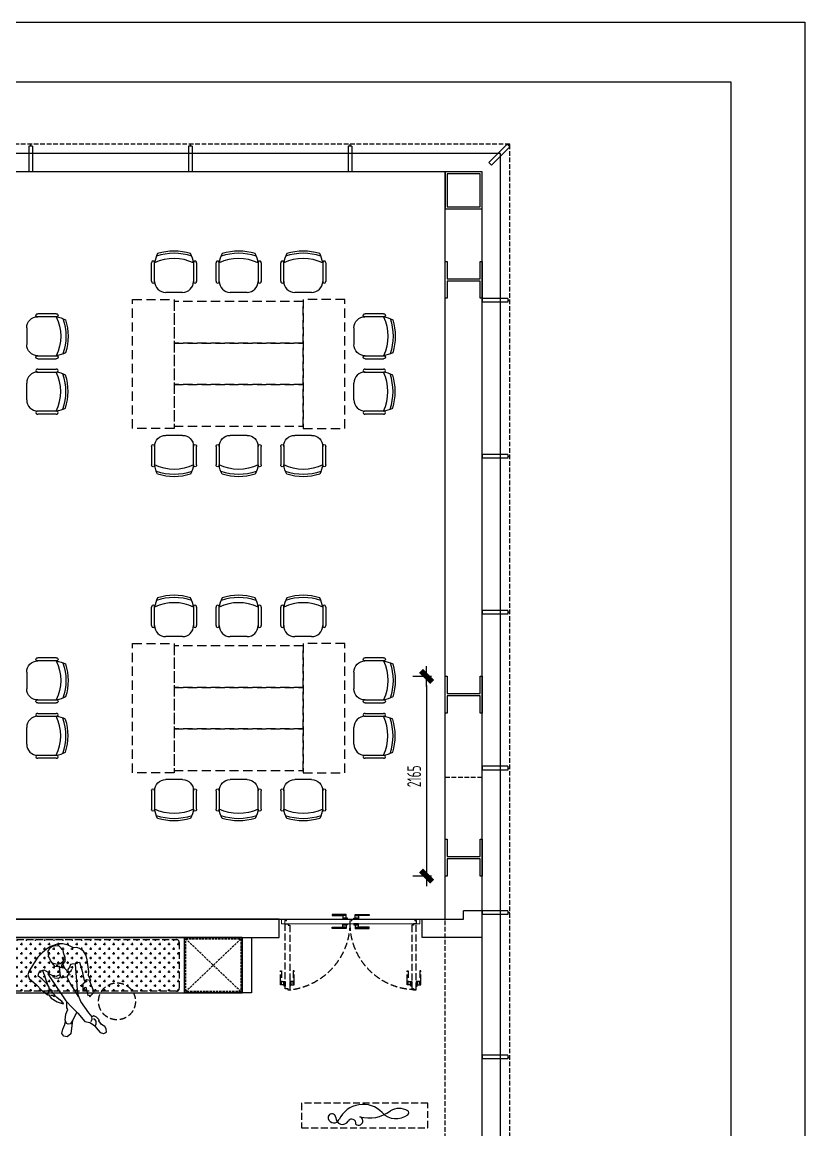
# Model space of a CAD drawing. Header units: millimetres. Extents: x 285006 to 3037698, y -2820855 to 192241.
# Drawn here: x 857019 to 865506, y 110625 to 122633 of the extents above; entities that cross this region are included whole.
import ezdxf
from ezdxf.xclip import XClip

# ---------------------------------------------------------------- set-up
doc = ezdxf.new("R2010")
doc.units = ezdxf.units.MM
doc.header["$XCLIPFRAME"] = 2
doc.header["$PDMODE"] = 35
doc.header["$PDSIZE"] = -0.1
for name, pattern in [('1#C-6F$0$CONTINOUS', [0]), ('1#C-6F$0$DASHED2', [0.375, 0.25, -0.125]), ('DASH', [0.35, 0.25, -0.1]), ('DASHED', [0.75, 0.5, -0.25])]:
    doc.linetypes.add(name, pattern=pattern)
for name, color, linetype in [('1#C-6F$0$0-XREF', 7, 'Continuous'), ('1#C-6F$0$S-W-BEAMLINE', 4, '1#C-6F$0$DASHED2'), ('4玻璃幕墙', 1, 'Continuous'), ('6铝型材', 8, 'Continuous'), ('___', 4, 'Continuous'), ('__附着_A10-J_KJ_2_B_28F_SEN22M3I_设计区$0$A_WALL_BRIK(砌块墙)', 190, 'Continuous'), ('BS-SHORT CABINET', 30, 'Continuous'), ('DOOR', 60, 'Continuous'), ('DOOR--02', 8, 'Continuous'), ('DS-FINISH', 20, 'Continuous'), ('FF-FIXT--02', 8, 'DASH'), ('FF-FURN', 51, 'Continuous'), ('FF-活动家具', 51, 'Continuous'), ('FF1-固定家具(落地、到顶)', 30, 'Continuous'), ('KP5.00 Level 5 Keyplan$0$IFF-ART', 120, 'Continuous'), ('WALL', 255, 'Continuous'), ('WALL-地台', 8, 'Continuous')]:
    doc.layers.add(name, color=color, linetype=linetype)
doc.layers.add('WALL-1C-6F-1$0$A-WALL-GLAZ', color=142, linetype='Continuous', lineweight=18)
doc.styles.add('CCD_DIM', font='archs.shx', dxfattribs={"width": 0.7})
doc.dimstyles.new('DIM_100', dxfattribs={"dimscale": 100, "dimtxt": 1.5, "dimasz": 1, "dimexe": 1.5, "dimexo": 1.5, "dimgap": 0.6, "dimtad": 1, "dimdec": 0, "dimrnd": 5, "dimzin": 12, "dimdsep": 46, "dimtxsty": 'CCD_DIM', "dimblk": 'CCD_Dimension_Tick', "dimcen": 0.125, "dimclrd": 44, "dimclre": 44, "dimclrt": 50, "dimadec": 0, "dimazin": 0, "dimtfac": 1, "dimtdec": 0, "dimtix": 1, "dimtmove": 2, "dimatfit": 3, "dimldrblk": 'CCD_Leader_Dot', "dimfxl": 5, "dimtvp": 1, "dimtolj": 1, "dimtzin": 0, "dimarcsym": 0})

# ---------------------------------------------------------------- blocks, each defined once
blk = doc.blocks.new('WALL-1C-6F-1$0$mullion_____')
at = {"layer": '6铝型材'}
for p, q in [((-36798, -1713), (-36798, -1433)), ((-36798, -1433), (-36758, -1433)), ((-36758, -1713), (-36758, -1433)), ((-36798, -1713), (-36758, -1713)), ((-36778, -1713), (-36778, -1733))]:
    blk.add_line(p, q, dxfattribs=at)
blk = doc.blocks.new('WALL-1C-6F-1')
at = {"layer": '4玻璃幕墙'}
for p, q in [((98388635, 18822923), (98374985, 18822923)), ((98388635, 18810242), (98388635, 18822923))]:
    blk.add_line(p, q, dxfattribs=at)
at = {"layer": 'WALL-地台', "linetype": 'DASH', "ltscale": 200}
for p, q in [((98388735, 18823023), (98374885, 18823023)), ((98388735, 18810228), (98388735, 18823023)), ((98388435, 18822723), (98375185, 18822723)), ((98388435, 18810270), (98388435, 18822723))]:
    blk.add_line(p, q, dxfattribs=at)
at = {"layer": 'WALL-1C-6F-1$0$A-WALL-GLAZ', "lineweight": -3}
for p, xscale, rotation in [((98413516, 18795791), -0.9999999999999999, 134.9999997691784), ((98387002, 18784554), -1, 89.99999957281068), ((98387002, 18782863), -1, 89.99999957281068), ((98387002, 18781172), -1, 89.99999957281068), ((98387002, 18777915), -1, 89.99999957281068), ((98387002, 18776349), -1, 89.99999957281068)]:
    blk.add_blockref('WALL-1C-6F-1$0$mullion_____', p, dxfattribs=dict(at, xscale=xscale, rotation=rotation))
at = {"layer": 'WALL-1C-6F-1$0$A-WALL-GLAZ', "lineweight": -3, "rotation": 180.0000003973278}
for p in [(98346763, 18821289), (98348494, 18821289), (98350226, 18821289)]:
    blk.add_blockref('WALL-1C-6F-1$0$mullion_____', p, dxfattribs=at)
at = {"layer": 'WALL-地台', "linetype": 'DASH', "ltscale": 200, "xscale": -1, "rotation": 89.99999957281068}
blk.add_blockref('WALL-1C-6F-1$0$mullion_____', (98387002, 18779481), dxfattribs=at)
blk = doc.blocks.new('A$C64783269')
at = {"layer": 'FF-活动家具'}
for p, q in [((1, 151), (1, 400)), ((41, 151), (41, 400)), ((570, 399), (570, 150)), ((610, 399), (610, 150)), ((419, 0), (191, 0))]:
    blk.add_line(p, q, dxfattribs=at)
for centre, radius, start, end in [((461, 332), 426, 152.8506, 170.8394), ((305, -144), 604, 64.0229, 115.9163), ((305, -200), 730, 70.8382, 109.1021), ((305, -192), 752, 72.7146, 107.2107), ((149, 332), 426, 9.0894, 27.0688), ((21, 405), 20.8, 344.5058, 195.4229), ((590, 405), 20.8, 344.5058, 195.4229), ((21, 145), 20.8, 164.5058, 15.4229), ((191, 150), 150, 179.9644, 269.9644), ((419, 150), 150, 269.9644, 359.9644), ((590, 145), 20.8, 164.5058, 15.4229)]:
    blk.add_arc(centre, radius, start, end, dxfattribs=at)
blk = doc.blocks.new('1#C-6F$0$A$C346419F8')
at = {"layer": '1#C-6F$0$S-W-BEAMLINE', "color": 6, "linetype": '1#C-6F$0$CONTINOUS'}
for points in [[(0, 400), (0, 0), (400, 0), (400, 400)], [(20, 380), (20, 20), (380, 20), (380, 380)]]:
    blk.add_lwpolyline(points, close=True, dxfattribs=at)
blk = doc.blocks.new('1#C-6F$0$A$C13D20D7F')
at = {"layer": '1#C-6F$0$S-W-BEAMLINE', "color": 6, "linetype": '1#C-6F$0$CONTINOUS'}
blk.add_lwpolyline([(380, 200), (20, 200), (20, 13), (0, 13), (0, 413), (20, 413), (20, 225), (380, 225), (380, 413), (400, 413), (400, 13), (380, 13)], close=True, dxfattribs=at)
blk = doc.blocks.new('dfgdergherhre')
at = {"layer": 'WALL-地台', "linetype": 'DASH', "ltscale": 200}
for p, q in [((3281179, 4575341, 0), (3281179, 4627346, 0)), ((3281579, 4575341, 0), (3281579, 4627346, 0)), ((3281579, 4621182, 0), (3281179, 4621182, 0))]:
    blk.add_line(p, q, dxfattribs=at)
at = {"layer": '1#C-6F$0$0-XREF', "ltscale": 1.5, "rotation": 359.999308722076}
for name, p in [('1#C-6F$0$A$C346419F8', (3281179, 4627346, 0)), ('1#C-6F$0$A$C13D20D7F', (3281179, 4626363, 0)), ('1#C-6F$0$A$C13D20D7F', (3281179, 4621865, 0)), ('1#C-6F$0$A$C13D20D7F', (3281179, 4620099, 0))]:
    blk.add_blockref(name, p, dxfattribs=at)
blk = doc.blocks.new('*U477')
at = {"layer": 'DOOR', "linetype": 'Continuous', "lineweight": 0, "ltscale": 1000}
for points in [[(-758, 17), (-758, 50), (-1461, 50), (-1461, 50), (-1461, 50), (-1461, 50), (-1461, 50), (-1461, 50), (-1461, 50), (-1461, 50), (-1461, 50), (-1461, 50), (-1461, 50), (-1461, 50), (-1461, 50), (-1461, 50), (-1461, 50), (-1462, 50), (-1462, 18), (-1447, 18), (-1447, 0), (-1446, 0), (-1446, 0), (-1446, 0), (-1446, 0), (-742, 0), (-742, 17)], [(-755, 20), (-755, 50), (-39, 50), (-39, 50), (-39, 50), (-39, 50), (-39, 50), (-39, 50), (-39, 50), (-39, 50), (-39, 50), (-39, 50), (-39, 50), (-39, 50), (-39, 50), (-39, 50), (-39, 50), (-38, 50), (-38, 18), (-53, 18), (-53, 0), (-54, 0), (-54, 0), (-54, 0), (-54, 0), (-739, 0), (-739, 20), (-755, 20)]]:
    blk.add_lwpolyline(points, close=True, dxfattribs=at)
at = {"layer": 'DOOR--02', "linetype": 'DASH', "ltscale": 300}
for p, q in [((-1509, 676), (-1509, 562)), ((-1363, 676), (-1363, 562)), ((-136, 676), (-136, 562)), ((10, 676), (10, 562))]:
    blk.add_line(p, q, dxfattribs=at)
at = {"layer": 'DOOR--02'}
for p, q in [((-835, 98), (-949, 98)), ((-665, 98), (-551, 98)), ((-835, -48), (-949, -48)), ((-665, -48), (-551, -48))]:
    blk.add_line(p, q, dxfattribs=at)
at = {"layer": 'DOOR--02', "linetype": 'DASH', "ltscale": 300}
for points in [[(-1461, 676), (-1461, 727), (-1471, 726), (-1471, 676), (-1461, 676)], [(-1411, 676), (-1411, 727), (-1401, 726), (-1401, 676), (-1411, 676)], [(-88, 676), (-88, 727), (-98, 726), (-98, 676), (-88, 676)], [(-38, 676), (-38, 727), (-28, 726), (-28, 676), (-38, 676)], [(-1473, 677), (-1473, 712), (-1511, 712), (-1511, 669)], [(-1511, 712), (-1499, 702), (-1499, 676)], [(-1511, 676), (-1511, 562), (-1499, 562), (-1499, 676)], [(-1501, 676), (-1511, 676)], [(-1501, 676), (-1473, 676), (-1473, 676)], [(-1471, 710), (-1461, 710)], [(-1471, 693), (-1461, 693)], [(-1401, 710), (-1411, 710)], [(-1401, 693), (-1411, 693)], [(-1399, 677), (-1399, 712), (-1361, 712), (-1361, 669)], [(-1371, 676), (-1399, 676), (-1399, 676)], [(-1361, 712), (-1373, 702), (-1373, 676)], [(-1361, 676), (-1361, 562), (-1373, 562), (-1373, 676)], [(-1371, 676), (-1361, 676)], [(-100, 677), (-100, 712), (-138, 712), (-138, 669)], [(-138, 712), (-126, 702), (-126, 676)], [(-138, 676), (-138, 562), (-126, 562), (-126, 676)], [(-128, 676), (-138, 676)], [(-128, 676), (-100, 676), (-100, 676)], [(-98, 710), (-88, 710)], [(-98, 693), (-88, 693)], [(-28, 710), (-38, 710)], [(-28, 693), (-38, 693)], [(-26, 677), (-26, 712), (12, 712), (12, 669)], [(2, 676), (-26, 676), (-26, 676)], [(12, 712), (0, 702), (0, 676)], [(12, 676), (12, 562), (0, 562), (0, 676)], [(2, 676), (12, 676)]]:
    blk.add_lwpolyline(points, dxfattribs=at)
for points in [[(-1428, 755), (-1461, 755), (-1461, 51), (-1461, 51), (-1461, 51), (-1461, 51), (-1461, 51), (-1461, 51), (-1461, 51), (-1461, 51), (-1461, 51), (-1461, 51), (-1461, 51), (-1461, 51), (-1461, 51), (-1461, 51), (-1461, 51), (-1461, 50), (-1429, 50), (-1429, 65), (-1411, 65), (-1411, 66), (-1411, 66), (-1411, 66), (-1411, 66), (-1411, 770), (-1428, 770)], [(-68, 766), (-38, 766), (-38, 51), (-38, 51), (-38, 51), (-38, 51), (-38, 51), (-38, 51), (-38, 51), (-38, 51), (-38, 51), (-38, 51), (-38, 51), (-38, 51), (-38, 51), (-38, 51), (-38, 51), (-38, 50), (-70, 50), (-70, 65), (-88, 65), (-88, 66), (-88, 66), (-88, 66), (-88, 66), (-88, 751), (-68, 751), (-68, 766)], [(-1473, 711), (-1473, 677), (-1471, 677), (-1471, 711)], [(-1399, 711), (-1399, 677), (-1401, 677), (-1401, 711)], [(-100, 711), (-100, 677), (-98, 677), (-98, 711)], [(-26, 711), (-26, 677), (-28, 677), (-28, 711)]]:
    blk.add_lwpolyline(points, close=True, dxfattribs=at)
at = {"layer": 'DOOR--02'}
for points in [[(-835, 100), (-949, 100), (-949, 88), (-835, 88)], [(-834, 62), (-800, 62), (-800, 100), (-843, 100)], [(-836, 50), (-785, 50), (-785, 60), (-836, 60), (-836, 50)], [(-835, 90), (-835, 100)], [(-800, 100), (-809, 88), (-835, 88)], [(-835, 90), (-835, 62), (-835, 62)], [(-819, 60), (-819, 50)], [(-802, 60), (-802, 50)], [(-664, 50), (-715, 50), (-715, 60), (-664, 60), (-664, 50)], [(-666, 62), (-700, 62), (-700, 100), (-657, 100)], [(-700, 100), (-691, 88), (-665, 88)], [(-698, 60), (-698, 50)], [(-681, 60), (-681, 50)], [(-665, 100), (-551, 100), (-551, 88), (-665, 88)], [(-665, 90), (-665, 100)], [(-665, 90), (-665, 62), (-665, 62)], [(-835, -50), (-949, -50), (-949, -38), (-835, -38)], [(-834, -12), (-800, -12), (-800, -50), (-843, -50)], [(-836, 0), (-785, 0), (-785, -10), (-836, -10), (-836, 0)], [(-835, -40), (-835, -12), (-835, -12)], [(-800, -50), (-809, -38), (-835, -38)], [(-835, -40), (-835, -50)], [(-819, -10), (-819, 0)], [(-802, -10), (-802, 0)], [(-664, 0), (-715, 0), (-715, -10), (-664, -10), (-664, 0)], [(-666, -12), (-700, -12), (-700, -50), (-657, -50)], [(-700, -50), (-691, -38), (-665, -38)], [(-698, -10), (-698, 0)], [(-681, -10), (-681, 0)], [(-665, -40), (-665, -12), (-665, -12)], [(-665, -50), (-551, -50), (-551, -38), (-665, -38)], [(-665, -40), (-665, -50)]]:
    blk.add_lwpolyline(points, dxfattribs=at)
for points in [[(-800, 62), (-835, 62), (-835, 60), (-800, 60)], [(-700, 62), (-665, 62), (-665, 60), (-700, 60)], [(-800, -12), (-835, -12), (-835, -10), (-800, -10)], [(-700, -12), (-665, -12), (-665, -10), (-700, -10)]]:
    blk.add_lwpolyline(points, close=True, dxfattribs=at)
at = {"layer": 'DOOR--02', "linetype": 'DASH', "ltscale": 300}
for centre, radius, start, end in [((-1494, 38), 736, 0.9237, 83.5121), ((-39, 50), 716, 89.9199, 182.4029)]:
    blk.add_arc(centre, radius, start, end, dxfattribs=at)
at = {"layer": 'DS-FINISH', "linetype": 'Continuous', "lineweight": 0, "ltscale": 1000}
for points in [[(-1500, 50), (-1465, 50), (-1465, 15), (-1450, 15), (-1450, 0), (-1500, 0), (-1500, 50)], [(-35, 50), (0, 50), (0, 0), (-50, 0), (-50, 15), (-35, 15), (-35, 50), (0, 50)]]:
    blk.add_lwpolyline(points, dxfattribs=at)
blk = doc.blocks.new('A$C2ABA4370')
at = {"color": 8}
blk.add_wipeout([(671, 1032), (702, 979), (717, 925), (736, 785), (733, 736), (758, 678), (749, 668), (777, 596), (798, 536), (780, 523), (776, 513), (764, 505), (757, 489), (752, 482), (736, 501), (723, 496), (698, 596), (689, 592), (675, 557), (667, 557), (662, 570), (664, 632), (693, 658), (680, 676), (650, 806), (621, 897), (590, 896), (575, 874), (600, 565), (610, 492), (640, 423), (736, 287), (774, 242), (796, 252), (829, 237), (860, 203), (855, 190), (889, 146), (928, 122), (943, 94), (949, 57), (914, 40), (870, 51), (822, 107), (804, 136), (749, 171), (686, 183), (603, 283), (590, 295), (539, 199), (517, 34), (476, 0), (433, 8), (411, 41), (421, 90), (446, 149), (456, 182), (449, 198), (457, 272), (483, 329), (471, 350), (471, 416), (457, 431), (300, 666), (261, 726), (243, 760), (259, 772), (244, 777), (192, 807), (175, 801), (242, 619), (256, 596), (258, 579), (279, 567), (297, 550), (287, 536), (303, 524), (322, 505), (330, 493), (349, 472), (393, 438), (418, 423), (406, 420), (430, 407), (427, 397), (353, 421), (283, 465), (251, 509), (239, 507), (207, 533), (166, 560), (103, 626), (18, 700), (0, 748), (12, 788), (67, 880), (121, 959), (172, 1013), (224, 1057), (275, 1086), (366, 1120), (421, 1120), (485, 1103), (551, 1071), (592, 1075), (623, 1064)], dxfattribs=at)
for p, q in [((275, 1086), (224, 1057)), ((299, 1086), (261, 1062)), ((366, 1120), (275, 1086)), ((337, 1095), (299, 1086)), ((376, 1090), (337, 1095)), ((421, 1120), (366, 1120)), ((401, 1069), (376, 1090)), ((414, 1051), (401, 1069)), ((485, 1103), (421, 1120)), ((551, 1071), (485, 1103)), ((592, 1075), (551, 1071)), ((623, 1064), (592, 1075)), ((121, 959), (67, 880)), ((172, 1013), (121, 959)), ((224, 1057), (172, 1013)), ((261, 1062), (240, 1032)), ((240, 1032), (244, 991)), ((248, 977), (243, 975)), ((243, 975), (260, 942)), ((244, 991), (248, 977)), ((260, 942), (279, 905)), ((424, 1047), (414, 1051)), ((437, 918), (416, 945)), ((416, 945), (424, 912)), ((431, 1013), (424, 1047)), ((452, 954), (431, 1013)), ((450, 939), (437, 918)), ((450, 908), (452, 954)), ((671, 1032), (623, 1064)), ((702, 979), (671, 1032)), ((717, 925), (702, 979)), ((67, 880), (12, 788)), ((159, 796), (192, 807)), ((175, 801), (242, 619)), ((192, 807), (244, 777)), ((279, 905), (304, 871)), ((322, 877), (300, 888)), ((304, 871), (326, 851)), ((356, 872), (322, 877)), ((326, 851), (353, 845)), ((364, 854), (342, 855)), ((353, 845), (379, 850)), ((390, 880), (356, 872)), ((379, 850), (399, 836)), ((395, 728), (382, 838)), ((411, 893), (390, 880)), ((399, 836), (409, 842)), ((409, 842), (410, 866)), ((410, 866), (432, 881)), ((424, 912), (411, 893)), ((436, 895), (411, 875)), ((421, 869), (444, 828)), ((432, 881), (450, 908)), ((444, 828), (473, 793)), ((504, 838), (480, 807)), ((513, 871), (504, 838)), ((535, 876), (513, 871)), ((521, 793), (532, 816)), ((570, 880), (535, 876)), ((575, 874), (590, 896)), ((600, 565), (575, 874)), ((590, 896), (621, 897)), ((621, 897), (650, 806)), ((650, 806), (680, 676)), ((736, 785), (717, 925)), ((12, 788), (0, 748)), ((0, 748), (18, 700)), ((18, 700), (103, 626)), ((126, 731), (133, 771)), ((167, 698), (126, 731)), ((133, 771), (159, 796)), ((232, 634), (167, 698)), ((259, 772), (243, 760)), ((243, 760), (261, 726)), ((244, 777), (259, 772)), ((263, 753), (261, 763)), ((261, 726), (300, 666)), ((295, 738), (263, 753)), ((343, 726), (295, 738)), ((370, 701), (321, 704)), ((387, 746), (343, 726)), ((390, 720), (370, 701)), ((407, 706), (395, 728)), ((469, 722), (407, 706)), ((499, 770), (469, 722)), ((473, 793), (487, 791)), ((512, 646), (473, 719)), ((482, 747), (515, 750)), ((487, 791), (499, 770)), ((503, 777), (521, 793)), ((680, 676), (693, 658)), ((690, 676), (708, 689)), ((708, 689), (750, 682)), ((733, 736), (736, 785)), ((758, 678), (733, 736)), ((749, 668), (758, 678)), ((777, 596), (749, 668)), ((103, 626), (166, 560)), ((166, 560), (207, 533)), ((256, 596), (232, 634)), ((246, 534), (260, 550)), ((258, 579), (256, 596)), ((279, 567), (258, 579)), ((260, 550), (283, 552)), ((297, 550), (279, 567)), ((287, 536), (297, 550)), ((303, 524), (287, 536)), ((300, 666), (457, 431)), ((566, 558), (512, 646)), ((610, 487), (566, 558)), ((610, 492), (600, 565)), ((664, 632), (662, 570)), ((662, 570), (667, 557)), ((693, 658), (664, 632)), ((667, 557), (675, 557)), ((675, 557), (689, 592)), ((689, 592), (698, 596)), ((698, 596), (723, 496)), ((798, 536), (777, 596)), ((780, 523), (798, 536)), ((207, 533), (239, 507)), ((239, 507), (251, 509)), ((247, 513), (246, 534)), ((251, 509), (283, 465)), ((297, 496), (279, 496)), ((283, 465), (353, 421)), ((314, 485), (297, 496)), ((322, 505), (303, 524)), ((325, 480), (314, 485)), ((330, 493), (322, 505)), ((329, 489), (325, 480)), ((349, 472), (330, 493)), ((393, 438), (349, 472)), ((353, 421), (427, 397)), ((418, 423), (393, 438)), ((406, 420), (418, 423)), ((430, 407), (406, 420)), ((427, 397), (430, 407)), ((457, 431), (533, 353)), ((471, 350), (471, 416)), ((640, 423), (610, 492)), ((736, 287), (640, 423)), ((723, 496), (736, 501)), ((736, 501), (752, 482)), ((752, 482), (757, 489)), ((757, 489), (764, 505)), ((764, 505), (776, 513)), ((776, 513), (780, 523)), ((449, 198), (457, 272)), ((457, 272), (483, 329)), ((483, 329), (471, 350)), ((533, 353), (603, 283)), ((590, 295), (537, 196)), ((603, 283), (686, 183)), ((774, 242), (736, 287)), ((421, 90), (446, 149)), ((446, 149), (456, 182)), ((466, 160), (449, 198)), ((485, 152), (466, 160)), ((513, 154), (485, 152)), ((537, 196), (513, 154)), ((539, 199), (517, 34)), ((686, 183), (749, 171)), ((749, 171), (804, 136)), ((763, 182), (774, 211)), ((774, 211), (772, 234)), ((796, 252), (774, 242)), ((811, 205), (793, 216)), ((829, 237), (796, 252)), ((804, 136), (822, 107)), ((822, 186), (811, 205)), ((811, 126), (825, 156)), ((825, 156), (822, 186)), ((860, 203), (829, 237)), ((855, 190), (860, 203)), ((889, 146), (855, 190)), ((928, 122), (889, 146)), ((411, 41), (421, 90)), ((433, 8), (411, 41)), ((476, 0), (433, 8)), ((517, 34), (476, 0)), ((822, 107), (870, 51)), ((870, 51), (913, 40)), ((914, 40), (949, 57)), ((943, 94), (928, 122)), ((949, 57), (943, 94))]:
    blk.add_line(p, q, dxfattribs=at)
blk = doc.blocks.new('CCD_Dimension_Tick')
at = {"color": 0, "linetype": 'ByBlock'}
for p, q in [((-1.09, 0), (0, 0)), ((0, 0), (1.09, 0))]:
    blk.add_line(p, q, dxfattribs=at)
at = {"color": 0, "linetype": 'Continuous', "const_width": 0.608}
blk.add_lwpolyline([(-0.61, -0.61), (0.61, 0.61)], dxfattribs=at)
blk = doc.blocks.new('*D538')
at = {"layer": '___', "color": 44, "lineweight": -2, "transparency": 16777216}
for p, q in [((861456, 115541), (861254, 115541)), ((861404, 115441), (861404, 113475)), ((861456, 113375), (861254, 113375))]:
    blk.add_line(p, q, dxfattribs=at)
at = {"layer": 'Defpoints', "color": 0, "transparency": 16777216}
for p in [(861606, 115541, 0), (861404, 113375), (861606, 113375, 0)]:
    blk.add_point(p, dxfattribs=at)
at = {"layer": '___', "color": 44, "lineweight": -2, "transparency": 16777216, "xscale": 100, "yscale": 100, "zscale": 100}
for p, rotation in [((861404, 115541), 89.99930841951344), ((861404, 113375), 269.9993084195135)]:
    blk.add_blockref('CCD_Dimension_Tick', p, dxfattribs=dict(at, rotation=rotation))
at = {"layer": '___', "color": 50, "transparency": 16777216, "insert": (861269, 114458), "char_height": 150, "attachment_point": 5, "rotation": 89.9993, "style": 'CCD_DIM'}
blk.add_mtext('\\A1;2165', dxfattribs=at)
blk = doc.blocks.new('CCD_Leader_Dot')
at = {"color": 0, "linetype": 'ByBlock'}
blk.add_line((-5, 0), (-10, 0), dxfattribs=at)
at = {"color": 0, "linetype": 'ByBlock', "const_width": 5}
blk.add_lwpolyline([(-2.5, 0, 1), (2.5, 0, 1)], format="xyb", close=True, dxfattribs=at)
blk = doc.blocks.new('*U887')
at = {"layer": 'FF1-固定家具(落地、到顶)', "color": 55, "linetype": 'DASH', "ltscale": 100}
for p, q in [((15, 585), (612, 15)), ((15, 15), (612, 585)), ((627, 0), (627, 600))]:
    blk.add_line(p, q, dxfattribs=at)
at = {"layer": 'FF1-固定家具(落地、到顶)'}
blk.add_lwpolyline([(0, 600), (627, 600), (627, 0), (0, 0)], close=True, dxfattribs=at)
at = {"layer": 'FF1-固定家具(落地、到顶)', "color": 55, "linetype": 'DASH', "ltscale": 100}
blk.add_lwpolyline([(15, 585), (612, 585), (612, 15), (15, 15)], close=True, dxfattribs=at)

msp = doc.modelspace()

# ---------------------------------------------------------------- linework, layer by layer
at = {"layer": '___', "elevation": 0}
msp.add_lwpolyline([(849155.9, 112909.1), (861606, 112909.1), (861606, 121009.4), (849155.9, 121009.4)], close=True, dxfattribs=at)
at = {"layer": 'FF-FURN', "linetype": 'DASHED', "ltscale": 200}
for points in [[(858666.4, 119628.3), (858666.4, 118228.3), (858216.4, 118228.3), (858216.4, 119628.3)], [(860066.4, 119603.3), (858666.4, 119603.3), (858666.4, 119153.3), (860066.4, 119153.3)], [(860066.4, 119628.3), (860066.4, 118228.3), (860516.4, 118228.3), (860516.4, 119628.3)], [(860066.4, 119153.3), (858666.4, 119153.3), (858666.4, 118703.3), (860066.4, 118703.3)], [(860066.4, 118703.3), (858666.4, 118703.3), (858666.4, 118253.3), (860066.4, 118253.3)], [(858666.4, 115896.7), (858666.4, 114496.7), (858216.4, 114496.7), (858216.4, 115896.7)], [(860066.4, 115896.7), (860066.4, 114496.7), (860516.4, 114496.7), (860516.4, 115896.7)], [(860066.4, 115871.7), (858666.4, 115871.7), (858666.4, 115421.7), (860066.4, 115421.7)], [(860066.4, 115421.7), (858666.4, 115421.7), (858666.4, 114971.7), (860066.4, 114971.7)], [(860066.4, 114971.7), (858666.4, 114971.7), (858666.4, 114521.7), (860066.4, 114521.7)]]:
    msp.add_lwpolyline(points, close=True, dxfattribs=at)
for points in [[(860066.4, 119603.3), (858666.4, 119603.3), (858666.4, 119153.3)], [(860066.4, 115871.7), (858666.4, 115871.7), (858666.4, 115421.7)]]:
    msp.add_lwpolyline(points, dxfattribs=at)
at = {"layer": 'FF-FURN', "linetype": 'DASH', "ltscale": 300}
msp.add_lwpolyline([(860048.9, 110648.6), (861416.3, 110648.6), (861416.3, 110913.6), (860048.9, 110913.6)], close=True, dxfattribs=at)
msp.add_circle((858047.3, 112018), 200, dxfattribs=at)
at = {"layer": 'KP5.00 Level 5 Keyplan$0$IFF-ART', "color": 8}
for centre, radius, start, end in [((860714.2, 110617), 284.4, 43.22051, 154.88891), ((861105.6, 110668.3), 188.9, 60.05745, 119.94255), ((860377.2, 110758.4), 41.3, 359.32669, 196.48204), ((860398.9, 110764.8), 63.8, 196.48204, 334.88891), ((860491, 110757.1), 72.5, 179.32669, 329.04563), ((860592.1, 110696.4), 45.4, 346.83276, 149.04563), ((860666.6, 110721.8), 46.8, 229.62582, 74.70906), ((860779.8, 111133), 379.8, 254.60364, 307.56149), ((861073.1, 110954.3), 208, 223.22051, 307.56149), ((861183.5, 110810.7), 26.9, 307.56149, 52.43851)]:
    msp.add_arc(centre, radius, start, end, dxfattribs=at)
at = {"layer": 'WALL', "elevation": 0}
for points in [[(862005.8, 112708.9), (861355.8, 112708.9), (861355.8, 112908.9), (861805.8, 112908.9), (861805.8, 112999.9)], [(862005.8, 112999.9), (861805.8, 112999.9)], [(862005.8, 112708.9), (862005.8, 112999.9)], [(859805.8, 112709), (859805.8, 112909)]]:
    msp.add_lwpolyline(points, dxfattribs=at)
for points in [[(855933.4, 112709), (859805.8, 112709), (859805.8, 112909), (855933.4, 112909)], [(859405.8, 112709), (859505.8, 112709), (859505.8, 112109.1), (859405.8, 112109.1)]]:
    msp.add_lwpolyline(points, close=True, dxfattribs=at)

# ---------------------------------------------------------------- block references
at = {"rotation": 180}
msp.add_blockref('*U887', (859405.8, 112709.1, 0), dxfattribs=at)
at = {"layer": '1#C-6F$0$0-XREF', "ltscale": 1.5}
ref = msp.add_blockref('WALL-1C-6F-1', (-97526656.2, -18700526.1, 0), dxfattribs=dict(at, rotation=359.999308722076))
XClip(ref).set_block_clipping_path([(98372385.8231538981, 18767467.007476639), (98391135.4026873261, 18767467.2336917371), (98391134.7242774069, 18823696.4636914618), (98372385.144743979, 18823696.2374763638)])
at = {"layer": '__附着_A10-J_KJ_2_B_28F_SEN22M3I_设计区$0$A_WALL_BRIK(砌块墙)'}
msp.add_blockref('dfgdergherhre', (-2419573.4, -4506736.5), dxfattribs=at)
at = {"layer": 'DS-FINISH', "xscale": -1, "rotation": 180}
msp.add_blockref('*U477', (861330.8, 112909.1, 0), dxfattribs=at)
at = {"layer": 'FF-FURN', "linetype": 'DASHED', "ltscale": 200, "xscale": 0.8, "yscale": 0.8, "zscale": 0.8}
for p in [(858422.2, 119703.2), (859122.2, 119703.2), (859822.2, 119703.2), (858422.2, 115971.7), (859122.2, 115971.7), (859822.2, 115971.7)]:
    msp.add_blockref('A$C64783269', p, dxfattribs=at)
at = {"layer": 'FF-FURN', "linetype": 'DASHED', "ltscale": 200}
for p, xscale, yscale, zscale, rotation in [((857068.8, 118984.1), -0.8, 0.8, 0.8, 269.9999999999999), ((860616.4, 118984.1), -0.8, 0.8, 0.8, 269.9999999999999), ((857068.8, 118872.5), 0.8000000000000002, 0.8000000000000002, 0.8000000000000002, 270.0000006730583), ((860616.4, 118872.5), 0.8000000000000002, 0.8000000000000002, 0.8000000000000002, 270.0000006730583), ((858422.2, 118153.3), -0.8, 0.8, 0.8, 180), ((859122.2, 118153.3), -0.8, 0.8, 0.8, 180), ((859822.2, 118153.3), -0.8, 0.8, 0.8, 180), ((857068.8, 115252.5), -0.8, 0.8, 0.8, 269.9999999999999), ((860616.4, 115252.5), -0.8, 0.8, 0.8, 269.9999999999999), ((857068.8, 115140.9), 0.8000000000000002, 0.8000000000000002, 0.8000000000000002, 270.0000006730583), ((860616.4, 115140.9), 0.8000000000000002, 0.8000000000000002, 0.8000000000000002, 270.0000006730583), ((858422.2, 114421.8), -0.8, 0.8, 0.8, 180), ((859122.2, 114421.8), -0.8, 0.8, 0.8, 180), ((859822.2, 114421.8), -0.8, 0.8, 0.8, 180)]:
    msp.add_blockref('A$C64783269', p, dxfattribs=dict(at, xscale=xscale, yscale=yscale, zscale=zscale, rotation=rotation))

# ---------------------------------------------------------------- dimensions: what is measured, and where the dimension line sits
at = {"layer": '___'}
dim = msp.add_aligned_dim(p1=(861605.9, 115541.4, 0), p2=(861605.9, 113375.3, 0), distance=-201.5, dimstyle='DIM_100', override={"dimfxlon": 1}, dxfattribs=at)
dim.commit()
dim.dimension.update_dxf_attribs({"geometry": '*D538', "text_midpoint": (861269.4, 114458.4)})

# ---------------------------------------------------------------- next in the draw order: block references
at = {"color": 8, "xscale": 0.9, "yscale": 0.9, "zscale": 0.9}
msp.add_blockref('A$C2ABA4370', (857080.2, 111634), dxfattribs=at)

# ---------------------------------------------------------------- next in the draw order: hatches: boundary and pattern name
at = {"layer": 'FF-FIXT--02'}
h = msp.add_hatch(dxfattribs=at)
h.set_pattern_fill('CROSS', color=256, scale=200, angle=-90, style=0)
h.set_pattern_definition([(270, (627860.947, 976500.75), (50, -50), [25, -75]), (360, (627848.447, 976488.25), (50, 50), [25, -75])])
edge = h.paths.add_edge_path()
edge.add_line((856646.6, 112687.2), (858692, 112687.2))
edge.add_arc((858692, 112657.2), 30, 0, 90, ccw=False)
edge.add_line((858722, 112657.2), (858722, 112157.2))
edge.add_arc((858692, 112157.2), 30, -90, 0, ccw=False)
edge.add_line((858692, 112127.2), (856646.6, 112127.2))
edge.add_arc((856646.6, 112157.2), 30, 180, 270, ccw=False)
edge.add_line((856616.6, 112157.2), (856616.6, 112657.2))
edge.add_arc((856646.6, 112657.2), 30, 90, 180, ccw=False)

# ---------------------------------------------------------------- next in the draw order: linework, layer by layer
at = {"layer": 'BS-SHORT CABINET', "elevation": 0}
msp.add_lwpolyline([(855933.4, 112109.1), (859405.8, 112109.1), (859405.8, 112709.1), (855933.4, 112709.1)], close=True, dxfattribs=at)
at = {"layer": 'Defpoints', "elevation": 0}
msp.add_lwpolyline([(845156.1, 122633.1), (865505.7, 122633.1), (865505.7, 64954), (845156.1, 64954)], close=True, dxfattribs=at)
at = {"layer": 'FF-FURN', "linetype": 'DASH', "ltscale": 300, "elevation": 0}
msp.add_lwpolyline([(856646.6, 112687.2), (858692, 112687.2, -0.4142136), (858722, 112657.2), (858722, 112157.2, -0.4142136), (858692, 112127.2), (856646.6, 112127.2, -0.4142136), (856616.6, 112157.2), (856616.6, 112657.2, -0.4142136)], format="xyb", close=True, dxfattribs=at)

doc.saveas('drawing.dxf')
